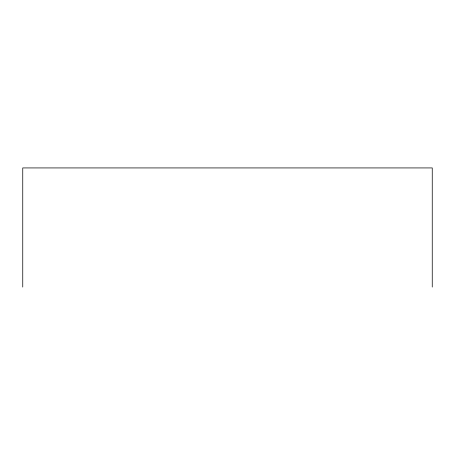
<?xml version="1.0" encoding="UTF-8"?>
<svg xmlns="http://www.w3.org/2000/svg" width="455" height="455" viewBox="0 0 455 455"><rect width="100%" height="100%" fill="white"/><g stroke="black" fill="none" stroke-linecap="round" stroke-linejoin="round"><path stroke-width="0.68" d="M432.25 287.071L432.25 167.929L22.75 167.929L22.75 287.071"/></g></svg>
